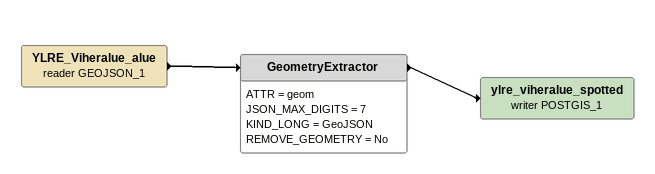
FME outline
YLRE_Viheralue_alue (reader GEOJSON_1)
    -> GeometryExtractor
GeometryExtractor
    ATTR = geom
    JSON_MAX_DIGITS = 7
    KIND_LONG = GeoJSON
    REMOVE_GEOMETRY = No
    -> ylre_viheralue_spotted (writer POSTGIS_1)
ylre_viheralue_spotted (writer POSTGIS_1)
